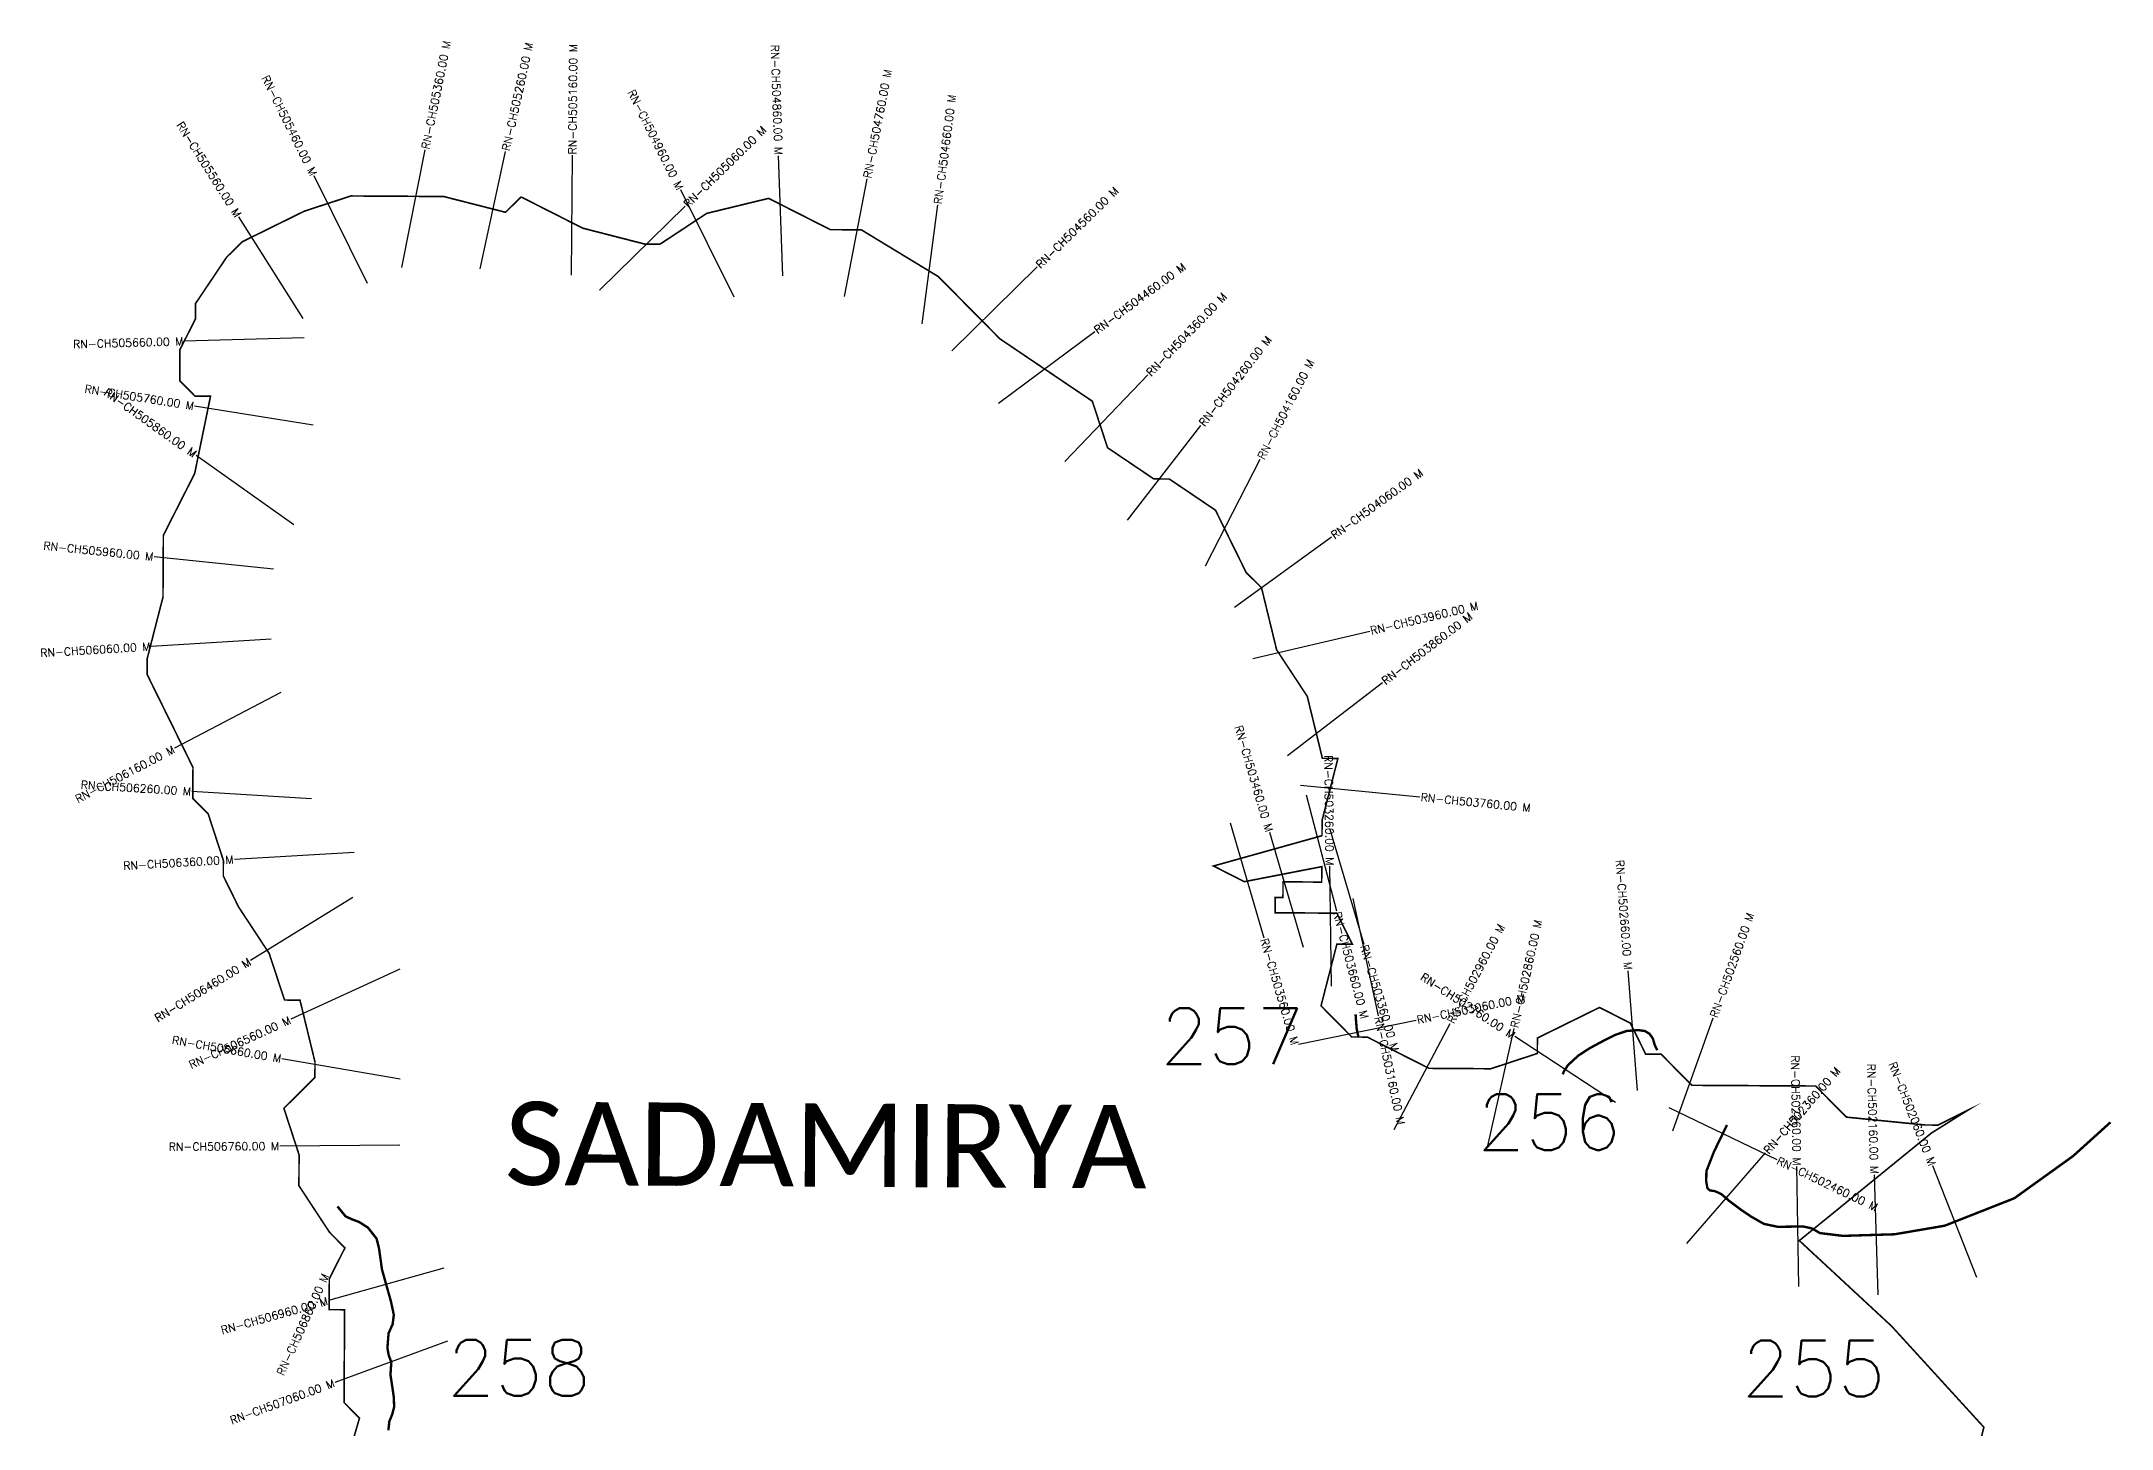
# Model space of a CAD drawing. Header units: metres. Extents: x 314067 to 316756, y 1882384 to 1885956.
# Drawn here: x 314168 to 316756, y 1884222 to 1885956 of the extents above; entities that cross this region are included whole.
import ezdxf
from ezdxf.enums import TextEntityAlignment as Align

# ---------------------------------------------------------------- set-up
doc = ezdxf.new("R2010")
doc.units = ezdxf.units.M
for name, color, linetype in [('CS', 134, 'Continuous'), ('CSMark', 6, 'Continuous'), ('NATURALLY PROTECTED', 3, 'Continuous'), ('VILLAGE NAME', 250, 'Continuous')]:
    doc.layers.add(name, color=color, linetype=linetype)
doc.styles.get("Standard").update_dxf_attribs({"font": 'simplex.shx'})

msp = doc.modelspace()

# ---------------------------------------------------------------- linework, layer by layer
at = {"color": 6, "const_width": 2, "flags": 128}
for points in [[(314526.5, 1884100.3), (314566, 1884235.4), (314546.7, 1884254.9), (314547.4, 1884370.9), (314528.1, 1884371), (314528.3, 1884409.6), (314547.8, 1884448.2), (314528.6, 1884467.6), (314490.3, 1884525.9), (314490.5, 1884564.5), (314471.5, 1884622.7), (314510.3, 1884661.1), (314510.4, 1884680.5), (314491.6, 1884757.9), (314472.3, 1884758), (314453.2, 1884816.1), (314414.9, 1884874.3), (314395.8, 1884913.1), (314395.9, 1884932.5), (314376.9, 1884990.6), (314357.7, 1885010), (314357.9, 1885048.7), (314300.5, 1885165.1), (314300.6, 1885184.4), (314320.4, 1885261.6), (314320.9, 1885338.9), (314360, 1885416), (314379.8, 1885512.6), (314360.5, 1885512.7), (314341.3, 1885532.2), (314341.5, 1885570.8), (314361.1, 1885609.4), (314361.2, 1885628.7), (314400.1, 1885686.6), (314419.6, 1885705.8), (314497.1, 1885744), (314555.3, 1885763), (314671.2, 1885762.3), (314748.5, 1885742.6), (314767.9, 1885761.8)], [(314767.9, 1885761.8), (314845.1, 1885722.7), (314922.3, 1885702.9), (314941.7, 1885702.8), (314999.9, 1885741.2), (315077.3, 1885760), (315154.4, 1885720.9), (315193.1, 1885720.7), (315289.4, 1885662.2), (315366.4, 1885584.4), (315481.9, 1885506.4), (315500.9, 1885448.3), (315558.7, 1885409.3), (315578.1, 1885409.2), (315635.8, 1885370.2), (315674, 1885292.6), (315693.3, 1885273.4), (315712.2, 1885195.7), (315750.5, 1885137.5), (315769.4, 1885060.1), (315788.8, 1885060), (315769, 1884982.7), (315768.9, 1884963.4), (315633.3, 1884925.5), (315671.8, 1884905.9), (315768.6, 1884924.7), (315768.5, 1884905.4), (315721.7, 1884905.7), (315720.2, 1884905.7), (315720.1, 1884886.3), (315710.4, 1884886.3), (315710.3, 1884867), (315787.5, 1884866.6), (315806.8, 1884827.8), (315787.5, 1884827.9), (315767.7, 1884750.7), (315806.1, 1884711.8), (315825.4, 1884711.7), (315902.6, 1884672.6), (315979.9, 1884672.1), (316038, 1884691.2), (316038.1, 1884710.5), (316115.7, 1884748.7), (316154.3, 1884729.1), (316173.4, 1884690.4), (316192.7, 1884690.3), (316231.2, 1884651.4), (316385.8, 1884650.5), (316424.3, 1884611.6), (316522.7, 1884601.8), (316538.7, 1884601.7), (316576.3, 1884620.4), (316530.5, 1884591.7), (316410, 1884493.5), (316365.4, 1884457.3), (316480.8, 1884350.3), (316596.1, 1884224), (316576.4, 1884146.7)]]:
    msp.add_lwpolyline(points, dxfattribs=at)
at = {"layer": 'CS'}
for p, q in [((314618.8, 1885673.5), (314648.1, 1885820.6)), ((314716.7, 1885672.1), (314748.6, 1885818.7)), ((314830.8, 1885663.9), (314832, 1885813.9)), ((315095.1, 1885663.3), (315089.8, 1885813.2)), ((314576.1, 1885653.7), (314509.5, 1885788.2)), ((315172.3, 1885637.2), (315200.4, 1885784.5)), ((315034.4, 1885636.4), (314967.4, 1885770.6)), ((314495.4, 1885610), (314415.2, 1885736.8)), ((314865.9, 1885645.2), (314972.9, 1885750.3)), ((315269.3, 1885603), (315288.6, 1885751.8)), ((315306.1, 1885569.3), (315413.1, 1885674.4)), ((314496.9, 1885585.5), (314347, 1885581.4)), ((315364.4, 1885504.2), (315485, 1885593.5)), ((315447.3, 1885431.2), (315551.1, 1885539.4)), ((314508.2, 1885476.7), (314360, 1885500.3)), ((315525.7, 1885357.7), (315617.6, 1885476.2)), ((314484.1, 1885352), (314361.8, 1885438.8)), ((315623.3, 1885300.5), (315691.8, 1885434)), ((315659.4, 1885249.1), (315780.9, 1885337)), ((314458.7, 1885296.6), (314309.4, 1885311.9)), ((315682.5, 1885184.7), (315828.5, 1885219.2)), ((314455.5, 1885208.9), (314305.8, 1885200)), ((314467.9, 1885142.2), (314335, 1885072.6)), ((315725.6, 1885063.5), (315844.6, 1885154.7)), ((314506.2, 1885009.5), (314356.5, 1885018.6)), ((315742.1, 1885026.6), (315891.3, 1885011.8)), ((315749.2, 1885014.4), (315787.2, 1884869.3)), ((315654.1, 1884979.6), (315696.2, 1884835.7)), ((315745.8, 1884823.6), (315703.6, 1884967.5)), ((315778.5, 1884971.5), (315821.1, 1884827.7)), ((314559.3, 1884942.3), (314409.6, 1884933.7)), ((315780.8, 1884775.2), (315778.7, 1884925.2)), ((314557.5, 1884886.1), (314429.9, 1884807.3)), ((315807.6, 1884885), (315838.9, 1884738.3)), ((314616.6, 1884796.4), (314480.2, 1884734.1)), ((316163.3, 1884645.1), (316151.7, 1884794.6)), ((315739.7, 1884702.7), (315886.7, 1884732.8)), ((315859.2, 1884596), (315929, 1884728.8)), ((316207.5, 1884594.3), (316257.8, 1884735.6)), ((315976.3, 1884575.9), (316009, 1884722.3)), ((316135.5, 1884630.1), (316010, 1884712.2)), ((314616.8, 1884659), (314469, 1884684.6)), ((316202.2, 1884623.6), (316337.3, 1884558.5)), ((314616.5, 1884576.5), (314466.5, 1884575.5)), ((316225, 1884453.5), (316323, 1884567)), ((316364.8, 1884399.9), (316362.4, 1884549.9)), ((316587.1, 1884411.1), (316532.3, 1884550.7)), ((316463.8, 1884389.5), (316459.3, 1884539.5)), ((314671.5, 1884422.9), (314527.1, 1884382.4)), ((314676, 1884331.6), (314535.2, 1884279.9))]:
    msp.add_line(p, q, dxfattribs=at)
at = {"layer": 'NATURALLY PROTECTED', "const_width": 3, "flags": 128}
for points in [[(315814.4, 1884711.8), (315812.3, 1884721.8), (315811.4, 1884732.2), (315810.9, 1884740)], [(316187.9, 1884695.3), (316184.8, 1884701.7), (316182.4, 1884709.8), (316178.2, 1884715.8), (316172.3, 1884719.3), (316164.1, 1884720.4), (316149.7, 1884719.3), (316135, 1884714.3), (316122.3, 1884707.9), (316103.3, 1884697.7), (316089.2, 1884688.5), (316076.2, 1884676.5), (316071.5, 1884669.3), (316069.8, 1884665.1)], [(316754.2, 1884605.1), (316707.5, 1884562.9), (316634.1, 1884510.2), (316547.1, 1884475.9), (316484.5, 1884465.2), (316420, 1884463.2), (316391.1, 1884466.7), (316381.3, 1884472.5), (316369.9, 1884475), (316352.6, 1884474.7), (316338.2, 1884474.6), (316321.1, 1884478.2), (316305.5, 1884487.1), (316292.8, 1884495.7), (316278.2, 1884506.6), (316267.9, 1884515.5), (316260, 1884519.1), (316253.7, 1884520), (316250.6, 1884522.6), (316249.1, 1884531.2), (316249.3, 1884544.1), (316258.9, 1884568.7), (316268.9, 1884589.2), (316275, 1884601.9)], [(314538.5, 1884500), (314548.6, 1884487.6), (314556.4, 1884484), (314565.7, 1884480.5), (314576.7, 1884473.4), (314587.4, 1884459.7), (314590.4, 1884447.4), (314594.1, 1884421.3), (314597.9, 1884407.6), (314605.3, 1884381.3), (314608.9, 1884364.5), (314607.4, 1884352.8), (314602.4, 1884341.5), (314601.8, 1884334.9), (314600.9, 1884322.8), (314602.6, 1884313.8), (314605.8, 1884305.3), (314605.4, 1884300.1), (314604.7, 1884289.6), (314606.7, 1884276.5), (314608.9, 1884261.5), (314609.3, 1884249.3), (314606.8, 1884239.7), (314603.3, 1884231.4), (314602.1, 1884220.2)]]:
    msp.add_lwpolyline(points, dxfattribs=at)

# ---------------------------------------------------------------- texts
at = {"char_height": 70, "attachment_point": 1}
for s, width, insert in [('257', 95.172, (315566.8, 1884747.8)), ('256', 95.172, (315962.8, 1884640.2)), ('258', 146.79, (314675.2, 1884333.2)), ('255', 95.172, (316293.3, 1884332.6))]:
    msp.add_mtext_dynamic_manual_height_columns(s, width=width, gutter_width=1, heights=[0], dxfattribs=dict(at, insert=insert))
at = {"layer": 'CSMark'}
for s, rotation, p in [('RN-CH505360.00 M', 78.72, (314648.3, 1885821.6)), ('RN-CH505260.00 M', 77.6947, (314748.8, 1885819.7)), ('RN-CH505160.00 M', 89.5221, (314832, 1885814.9)), ('RN-CH504760.00 M', 79.1899, (315200.6, 1885785.5)), ('RN-CH504660.00 M', 82.5729, (315288.8, 1885752.8)), ('RN-CH505060.00 M', 44.5049, (314973.6, 1885751)), ('RN-CH504560.00 M', 44.4794, (315413.8, 1885675.1)), ('RN-CH504460.00 M', 36.5001, (315485.8, 1885594.1)), ('RN-CH504360.00 M', 46.1768, (315551.8, 1885540.1)), ('RN-CH504260.00 M', 52.2234, (315618.2, 1885477)), ('RN-CH504160.00 M', 62.8071, (315692.3, 1885434.9)), ('RN-CH504060.00 M', 35.9021, (315781.7, 1885337.6)), ('RN-CH503960.00 M', 13.3005, (315829.5, 1885219.4)), ('RN-CH503860.00 M', 37.4564, (315845.4, 1885155.3)), ('RN-CH503760.00 M', 354.3381, (315892.3, 1885011.7)), ('RN-CH503660.00 M', 284.6714, (315787.5, 1884868.4)), ('RN-CH502860.00 M', 77.4398, (316009.2, 1884723.3)), ('RN-CH502560.00 M', 70.3943, (316258.2, 1884736.5)), ('RN-CH503560.00 M', 286.3224, (315696.5, 1884834.7)), ('RN-CH502960.00 M', 62.2673, (315929.4, 1884729.7)), ('RN-CH503360.00 M', 286.5056, (315821.4, 1884826.7)), ('RN-CH503060.00 M', 11.554, (315887.6, 1884733)), ('RN-CH503160.00 M', 282.0229, (315839.1, 1884737.3)), ('RN-CH502360.00 M', 49.1653, (316323.7, 1884567.7)), ('RN-CH502460.00 M', 334.2859, (316338.2, 1884558))]:
    msp.add_text(s, height=10, rotation=rotation, dxfattribs=at).set_placement(p, align=Align.MIDDLE_LEFT)
for s, rotation, p in [('RN-CH504860.00 M', 271.9967, (315089.8, 1885814.2)), ('RN-CH505460.00 M', 296.3391, (314509.1, 1885789.1)), ('RN-CH504960.00 M', 296.5477, (314966.9, 1885771.5)), ('RN-CH505560.00 M', 302.2886, (314414.7, 1885737.6)), ('RN-CH505660.00 M', 1.5568, (314346, 1885581.4)), ('RN-CH505760.00 M', 350.956, (314359, 1885500.4)), ('RN-CH505860.00 M', 324.6405, (314360.9, 1885439.4)), ('RN-CH505960.00 M', 354.1748, (314308.4, 1885312)), ('RN-CH506060.00 M', 3.4233, (314304.8, 1885199.9)), ('RN-CH503460.00 M', 286.3638, (315703.3, 1884968.5)), ('RN-CH506160.00 M', 27.6207, (314334.1, 1885072.2)), ('RN-CH503260.00 M', 270.7721, (315778.7, 1884926.2)), ('RN-CH506260.00 M', 356.5102, (314355.5, 1885018.7)), ('RN-CH506360.00 M', 3.2732, (314408.6, 1884933.6)), ('RN-CH502660.00 M', 274.4384, (316151.6, 1884795.6)), ('RN-CH506460.00 M', 31.7053, (314429, 1884806.8)), ('RN-CH502760.00 M', 326.8015, (316009.1, 1884712.8)), ('RN-CH506560.00 M', 24.5526, (314479.3, 1884733.7)), ('RN-CH506660.00 M', 350.171, (314468, 1884684.7)), ('RN-CH502260.00 M', 270.9222, (316362.4, 1884550.9)), ('RN-CH502160.00 M', 271.7273, (316459.3, 1884540.5)), ('RN-CH502060.00 M', 291.4594, (316531.9, 1884551.6)), ('RN-CH506760.00 M', 0.4013, (314465.5, 1884575.5)), ('RN-CH506860.00 M', 65.5435, (314523.9, 1884415.3)), ('RN-CH506960.00 M', 15.6417, (314526.1, 1884382.1)), ('RN-CH507060.00 M', 20.1545, (314534.3, 1884279.6))]:
    msp.add_text(s, height=10, rotation=rotation, dxfattribs=at).set_placement(p, align=Align.MIDDLE_RIGHT)
at = {"layer": 'VILLAGE NAME', "insert": (314747.9, 1884631), "char_height": 104.042, "attachment_point": 1, "rotation": 359.6762}
msp.add_mtext_dynamic_manual_height_columns('{\\fCalibri|b0|i0|c0|p34;SADAMIRYA}', width=1115.134, gutter_width=520.2, heights=[0], dxfattribs=at)

doc.saveas('drawing.dxf')
